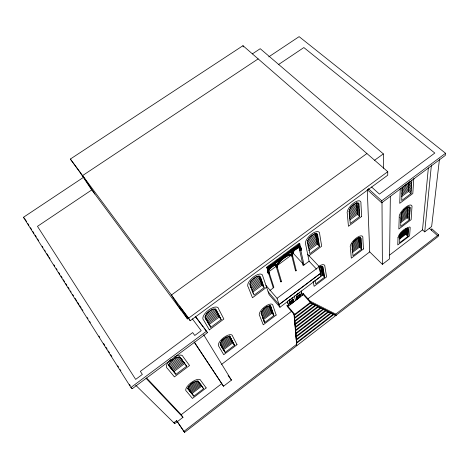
<?xml version="1.0" encoding="UTF-8"?>
<svg xmlns="http://www.w3.org/2000/svg" width="469" height="469" viewBox="0 0 469 469"><rect width="100%" height="100%" fill="white"/><g stroke="black" fill="none" stroke-linecap="round" stroke-linejoin="round"><path stroke-width="0.7" d="M187.5 318.932L90.294 187.84L80.058 172.451L70.344 159.055L242.983 45.686L387.752 171.683L387.728 175.201L190.238 320.726L179.439 306.198L187.5 318.932L188.561 318.152M390.349 196.511L389.534 258.859L382.393 264.34L369.724 251.894L367.28 190.004M399.582 239.067L405.726 234.377L406.043 228.444L408.276 230.49M400.725 222.582L407.115 217.739L407.702 206.964L410.058 209.063L409.408 219.814L400.678 226.433L401.089 214.738A6.15 2.286 -46 0 1 405.779 208.441A6.15 2.286 -46 0 1 410.182 207.873L410.058 209.063M401.593 196.622L408.546 191.422L409.038 182.324L411.536 184.475M407.924 236.411L408.423 228.872L407.502 228.555L402.924 231.428L400.11 234.664L399.535 242.819L407.924 236.411L405.726 234.377M402.173 187.237L401.704 200.515L410.991 193.556L411.864 180.02M389.686 255.013L422.505 229.88L428.349 167.984M422.505 229.88L424.709 231.868L431.421 165.018M439.494 158.973L431.638 226.556L424.709 231.868M431.562 230.308L431.744 228.749L438.515 234.781L438.304 236.329L184.587 432.359L176.608 420.658L173.847 422.774M276.03 264.709L276.118 266.855L276.663 267.471L277.378 266.943L277.548 264.762M276.663 267.471L276.874 266.122L276.581 265.331L275.825 264.944A5.329 2.363 -41.6 0 0 274.687 265.008M268.743 56.872L299.116 36.641L445.55 153.269L445.274 155.45L381.707 202.813L367.286 189.658M299.843 246.917L300.664 247.409L300.946 248.377L300.67 249.701L299.931 250.247L299.369 249.649L299.662 248.248A5.288 2.327 -42.7 0 0 299.415 247.421M299.931 250.247L300.224 248.846A5.294 2.322 -42.7 0 0 298.208 247.638M300.611 249.743L300.887 248.412L300.037 247.116L300.6 247.714M301.227 250.294L301.221 248.007L300.406 247.515A6.214 2.72 -42.7 0 0 292.052 253.688L291.753 254.731L290.123 254.913A11.303 4.942 -42.1 0 0 278.791 263.291L277.584 265.208A11.338 4.954 -42.1 0 1 291.771 254.702L292.111 253.67A6.138 2.691 -42.7 0 1 300.359 247.568L301.168 248.054L301.45 249.01L301.227 250.294L300.617 249.696M267.565 271.891L267.922 270.525A6.255 2.767 -41.6 0 1 270.097 267.412A6.214 2.755 -41.6 0 0 267.922 270.525M268.104 272.512L268.438 271.152A6.255 2.767 -41.6 0 1 276.927 264.874M285.662 255.933A11.297 4.954 -42.1 0 1 289.566 254.309L291.196 254.128L291.495 253.09A6.208 2.726 -42.7 0 1 293.741 249.948M291.917 253.77L292.169 252.861M291.712 255.388C291.706 256.731 293.395 254.989 291.953 255.159M277.906 264.07L278.774 262.675A10.424 4.567 -42.1 0 1 279.448 261.784M268.262 267.529L272.366 264.967A18.004 7.862 -41.8 0 1 279.436 259.193M272.161 266.38L272.911 265.589A18.015 7.85 -41.8 0 1 283.141 258.032L284.736 256.86A18.707 8.108 -42.3 0 1 294.995 249.285L299.339 245.48L299.187 244.789L268.039 267.781L268.25 268.444L272.161 266.38L271.615 265.765M280.491 258.542A18.004 7.862 -41.8 0 1 282.584 257.417L284.179 256.25A18.696 8.12 -42.3 0 1 290.229 251.161M273.433 264.944A6.255 2.767 -41.6 0 1 276.382 264.258L277.032 264.592A11.326 4.966 -42.1 0 1 282.573 258.067A11.297 4.954 -42.1 0 0 278.246 262.681L277.062 264.586L276.358 264.287A6.214 2.755 -41.6 0 0 273.427 264.967M291.29 250.464A18.696 8.12 -42.3 0 1 294.432 248.681L298.776 244.882L299.339 245.48M276.476 266.597C275.678 267.629 277.97 267.254 276.921 266.521M296.431 340.078L296.25 339.48L330.844 312.829L330.956 313.474L296.431 340.078L296.742 345.706L293.922 313.345L286.934 305.255L287.333 306.579L294.298 314.652L310.32 302.452L335.968 315.397L335.769 314.113L310.015 301.104L302.915 293.166L303.25 294.538L310.32 302.452L335.968 315.397L330.956 313.474M296.496 342.593L333.412 314.113M183.731 431.509L296.379 344.527M335.769 314.113L438.515 234.781M295.939 333.864L295.693 330.762L323.258 309.616L325.709 310.249L325.826 310.9L295.939 333.864L296.25 339.48M135.652 385.166L174.738 423.654L182.974 417.334L181.216 414.684L146.604 377.991M194.019 341.895L223.496 386.245L231.469 380.13L203.64 334.673M295.757 333.254L325.709 310.249M296.003 336.367L328.277 311.539L328.394 312.19L296.185 336.971M295.447 327.655L295.019 323.921L317.97 306.368L318.105 307.031L320.55 307.664L320.685 308.321L295.447 327.655L295.693 330.762M295.2 324.548L318.105 307.031M295.265 327.028L320.55 307.664M181.216 414.684L221.655 383.712M295.511 330.141L323.129 308.96L323.258 309.616M399.113 236.992L405.861 231.85L408.077 233.89M399.084 237.824L405.814 232.694L408.024 234.729M335.968 315.397L333.905 314.453L296.678 343.185L294.526 317.695L312.788 303.771L312.934 304.44L317.97 306.368M399.611 238.229L405.773 233.533L407.977 235.567M312.934 304.44L294.714 318.34L293.922 313.345M187.876 388.666L193.844 396.153L203.61 388.707L200.544 384.463L190.731 391.926M294.772 320.808L315.379 305.073M315.52 305.735L294.954 321.441L295.019 323.921M221.62 364.36L291.589 311.223M307.916 298.829L369.724 251.894M199.313 382.815L189.429 390.325L191.264 392.987M201.154 385.278L191.375 392.723L193.199 395.367M400.338 233.603L405.996 229.3L408.223 231.346M399.74 234.881L405.949 230.156L408.177 232.196M312.788 303.771L310.455 303.056L294.468 315.232L294.526 317.695M193.844 396.153L192.026 393.52L201.77 386.098L200.544 384.463M399.148 236.153L405.902 231.006L408.124 233.046M290.176 304.375L294.004 301.479L293.442 299.451L293.242 299.222L289.396 302.13L290.176 304.375L289.396 302.13M297.053 299.169L300.864 296.291L300.348 294.233L300.142 294.01L296.314 296.9L297.053 299.169L296.314 296.9M287.333 306.579L288.57 305.641L287.333 301.461M290.833 303.93L294.227 301.362M295.927 300.078L300.453 296.654M288.57 305.641L288.769 305.87L303.25 294.538M400.778 221.262L407.186 216.408L409.49 218.484M190.666 384.093L193.451 381.983M187.993 387.458L196.318 381.139M222.288 348.092L231.745 340.963L233.626 343.402M262.652 317.654L271.281 311.146L273.239 313.474M320.497 274.037L322.168 272.776L324.22 274.969M352.424 249.959L359.354 244.736L361.476 246.829M401.499 212.961L407.625 208.342L409.976 210.434M222.81 349.006L232.237 341.895L234.113 344.328M263.045 318.656L271.645 312.166L273.597 314.488M320.702 275.151L322.361 273.896L324.407 276.083M352.53 251.138L359.43 245.932L361.546 248.019M400.889 214.732L407.555 209.707L409.894 211.8M223.344 349.927L232.735 342.839L229.224 336.191L220.166 342.997M263.431 319.659L272.008 313.186L269.441 305.958L261.245 312.114M289.989 299.533L288.881 300.371L289.08 300.6L292.955 297.674M291.648 298.284L292.75 297.446M296.39 294.702L298.044 293.453M314.834 280.861L322.561 275.027L320.966 265.905M352.629 252.328L359.512 247.128L358.873 237.42L353.356 241.564M266.585 287.233L252.48 297.733L248.242 287.081A9.333 4.157 -40.7 0 1 253.717 276.798A9.333 4.157 -40.7 0 1 262.822 276.294L269.106 294.567L279.97 307.277L320.995 276.305L319.254 266.621L307.687 254.333M400.837 216.08L407.479 211.068L409.812 213.155M296.045 295.341L299.896 292.433L299.691 292.21M400.784 217.417L407.403 212.416L409.73 214.497M289.596 302.364L293.442 299.451M296.514 297.129L300.348 294.233M293.113 299.949L293.565 301.567L290.504 303.883L290.035 302.271L293.113 299.949L292.715 299.492M300.013 294.731L300.43 296.373L297.381 298.677L296.953 297.047L300.013 294.731L299.615 294.28M400.731 218.742L407.332 213.753L409.648 215.834M224.452 351.398L225.196 352.383L234.606 345.266L229.488 335.845M263.637 321.031L264.792 322.438L273.955 315.508L270.806 306.333L270.003 305.389M322.109 266.216L322.948 267.107L324.601 277.208L315.754 283.897L315.098 280.591M361.617 249.215L352.999 255.728L352.049 245.211A5.898 2.316 -44.4 0 1 356.352 239.26A5.898 2.316 -44.4 0 1 361.024 238.457L361.617 249.215L359.512 247.128M292.867 300.031L293.166 301.11L290.106 303.425L290.504 303.883M297.381 298.677L296.983 298.225L300.031 295.921L299.75 294.825M400.684 220.061L407.262 215.089L409.572 217.165M289.977 304.147L293.805 301.25L294.004 301.479M296.854 298.941L297.944 298.12M299.029 297.299L300.664 296.062L300.142 294.01M318.908 268.766L321.165 267.066L323.252 269.276M351.809 244.032L358.955 238.662L361.107 240.767M261.063 313.591L269.81 307.007L271.791 309.358M319.682 269.493L321.371 268.227L323.446 270.431M352.02 245.17L359.037 239.888L361.183 241.998M220.688 345.313L230.244 338.12L232.137 340.57M261.468 314.617L270.185 308.051L272.161 310.396M319.887 270.642L321.57 269.376L323.645 271.574M352.125 246.377L359.113 241.113L361.253 243.218M221.221 346.245L230.748 339.069L232.636 341.52M261.86 315.637L270.554 309.089L272.524 311.428M320.093 271.78L321.769 270.513L323.839 272.712M352.225 247.579L359.195 242.326L361.329 244.425M403.791 209.913L407.702 206.964M221.755 347.171L231.246 340.019L233.134 342.464M262.259 316.651L270.918 310.12L272.882 312.454M320.298 272.911L321.969 271.651L324.026 273.843M351.75 249.209L359.277 243.534L361.4 245.633M279.084 304.551L320.468 273.357M320.479 273.421L279.102 304.61L268.145 291.777M174.392 372.439L172.451 369.607L183.244 361.523L186.674 366.26L175.934 374.326L173.999 371.507L184.71 363.475M279.97 307.277L277.062 298.313L319.254 266.621M221.327 340.764L226.439 336.924M263.537 309.053L267.406 306.146M269.874 290.487L273.327 287.907L268.62 273.427L267.846 272.87L267.594 271.873M292.955 251.46L293.459 253.536L304.041 264.979L309.094 261.204L305.688 244.572A9.163 3.992 -43.6 0 1 311.703 234.013A9.163 3.992 -43.6 0 1 319.706 234.201L321.675 246.207L308.661 255.898M401.769 192.155L408.792 186.908L411.26 189.054M401.71 193.65L408.71 188.421L411.172 190.561M181.767 359.547L170.886 367.684L172.844 370.533M401.652 195.133L408.628 189.916L411.084 192.056M210.892 327.262L221.198 319.594L216.016 309.558A6.765 3.019 -38.4 0 0 209.297 311.146A6.765 3.019 -38.4 0 0 205.223 317.542L210.892 327.262L209.309 325.181M264.135 287.644L254.122 295.095L249.913 284.495A6.619 2.949 -40.7 0 1 254.18 278.011A6.619 2.949 -40.7 0 1 260.383 276.751L264.135 287.644L262.042 285.199L258.994 276.616L249.883 283.352M319.483 246.454L309.851 253.623L307.459 241.94A6.496 2.832 -43.6 0 1 311.961 235.344A6.496 2.832 -43.6 0 1 317.525 234.494L319.483 246.454L317.279 244.167L315.397 233.369L308.995 238.1M359.641 216.567L350.279 223.537L349.159 211.097A6.443 2.732 -45.5 0 1 353.831 204.431A6.443 2.732 -45.5 0 1 358.937 203.868L359.641 216.567L357.36 214.397L356.61 202.93L350.39 207.527M83.816 177.124L23.45 217.288L130.915 387.488L206.559 331.178L195.596 316.598M381.707 202.813L381.696 200.808L445.55 153.269M209.262 329.918L223.86 319.049L218.654 308.977A9.538 4.256 -38.4 0 0 208.67 310.038A9.538 4.256 -38.4 0 0 203.634 320.087L209.338 329.859M402.361 187.295L409.038 182.324M130.915 387.488L132.211 388.725L207.445 332.662L206.559 331.178M170.599 361.593L176.42 357.255M401.745 189.236L408.956 183.86L411.448 186.011M170.47 367.626L168.5 364.753L179.51 356.534M401.827 190.649L408.874 185.39L411.354 187.536M207.028 321.382L217.428 313.673L219.445 316.264M251.214 288.634L260.752 281.564L262.863 284.026M308.01 246.536L316.587 240.175L318.809 242.479M349.305 215.922L357.085 210.159L359.389 212.346M207.661 322.479L218.021 314.793L220.031 317.378M251.677 289.83L261.18 282.778L263.285 285.234M308.274 247.849L316.815 241.512L319.037 243.804M349.528 217.247L357.173 211.578L359.471 213.758M208.283 323.569L218.607 315.907L220.618 318.486M252.14 291.014L261.614 283.985L263.707 286.436M309.1 248.734L317.05 242.836L319.26 245.129M349.645 218.636L357.267 212.979L359.559 215.16M208.91 324.665L219.199 317.021L215.025 309.118L205.047 316.487M252.639 292.181L262.042 285.199M308.795 250.469L317.279 244.167M349.763 220.037L357.36 214.397M206.167 314.042L213.231 308.825M250.546 281.265L257.405 276.2M307.523 240.749L315.637 234.752L317.894 237.068M349.382 209.813L356.704 204.396L359.037 206.595M267.518 270.021L268.057 270.642L268.784 270.103L268.332 268.702L272.26 266.627A17.494 7.621 -41.8 0 1 284.05 257.915A18.185 7.885 -42.3 0 1 295.904 249.168L299.398 245.75L299.961 248.441M268.344 271.528L266.621 267.277L299.24 243.212L299.802 243.816L300.436 246.706L299.726 247.227L299.163 246.635M205.111 318.046L215.629 310.267L217.663 312.876M249.795 285L259.439 277.865L261.567 280.345M307.213 242.532L315.877 236.124L318.123 238.434M348.942 211.666L356.798 205.856L359.125 208.048M268.315 272.143L293.459 253.536M299.369 249.649L300.107 249.103M205.756 319.166L216.232 311.41L218.261 314.013M250.27 286.219L259.879 279.108L262.001 281.582M307.476 243.874L316.112 237.484L318.351 239.788M349.065 213.096L356.891 207.298L359.213 209.491M267.981 271.68L269.376 272.87L268.62 273.427L267.817 272.894M292.052 256.08L291.384 255.101L292.052 256.08L292.756 255.558L291.29 254.028M206.395 320.28L216.836 312.547L218.859 315.145M250.745 287.433L260.318 280.339L262.435 282.807M307.746 245.211L316.352 238.832L318.58 241.136M349.182 214.515L356.991 208.734L359.301 210.921M269.194 274.025L268.356 273.509L268.461 271.146A6.22 2.75 -41.6 0 1 276.909 264.897L277.607 265.202L277.079 264.563M268.08 266.726L270.425 264.991M276.886 260.225L278.064 259.357M283.938 255.025L285.111 254.157M290.985 249.825L293.336 248.089M268.057 270.642L267.172 267.899L299.802 243.816M190.238 320.726L188.626 318.164L387.752 171.683M374.602 160.24L383.337 153.879L260.213 48.7L252.392 53.876M366.905 153.539L171.419 295.019L181.362 310.648M91.807 189.886L37.473 226.351L135.664 379.386L142.347 374.42L140.36 371.372L192.659 332.591L194.776 335.47L201.207 330.692L192.36 318.85M278.346 64.681L303.853 47.557L434.816 153.052L379.433 194.113L371.554 186.984M258.155 58.889L82.614 175.558L94.861 194.008M268.473 272.518L269.165 272.647L273.849 287.151L273.609 287.685L273.099 287.579M268.907 267.488L271.715 266.011M283.587 257.276A11.326 4.966 -42.1 0 1 291.22 254.098L291.554 253.072A6.132 2.691 -42.7 0 1 293.77 249.971M299.926 249.32L299.562 249.772L302.98 265.044C304.082 266.128 303.66 263.642 302.98 265.044M281.171 281.207L281.453 281.822L280.714 281.769M291.941 255.705L290.821 254.925L289.215 254.954A10.424 4.567 -42.1 0 0 287.479 255.517M320.685 308.321L323.129 308.96M325.826 310.9L328.277 311.539M328.394 312.19L330.844 312.829M290.897 254.561L290.264 254.321L290.821 254.925M268.461 273.163L269.013 273.134L269.165 272.647M269.376 272.87L268.526 272.301A5.329 2.363 -41.6 0 1 268.59 270.291M291.442 254.327L292.205 254.954M296.191 270.343C294.573 269.874 296.326 271.909 296.191 270.343L292.48 255.253M409.625 181.204L411.63 182.928M292.756 255.558L291.999 254.931L291.847 254.04M408.546 191.422L410.991 193.556M408.763 206.612L410.182 207.873M437.782 235.866L429.334 228.321L429.493 228.573M407.115 217.739L409.408 219.814M368.282 188.597L381.696 200.808M407.526 228.051L408.423 228.872M406.981 228.403L408.323 229.628M357.999 202.989L358.937 203.868M356.61 202.93L358.949 205.135M360.163 237.613L361.024 238.457M358.873 237.42L361.03 239.536M176.608 420.658L184.587 432.359M188.62 389.739L187.999 389.106A6.443 2.468 -37.1 0 1 191.733 383.484A6.443 2.468 -37.1 0 1 198.205 381.356L203.61 388.707M316.165 233.099L317.525 234.494M315.397 233.369L317.66 235.69M175.934 374.326L168.922 365.867A7.064 2.966 -36.5 0 1 172.914 359.565A7.064 2.966 -36.5 0 1 180.184 357.46L186.674 366.26M146.064 378.348L182.974 417.334M321.382 266.345L323.053 268.116M300.436 246.706L299.879 246.108L300.647 247.661M322.561 275.027L324.601 277.208M309.094 261.204L316.511 269.13M295.294 248.283L295.857 248.887M291.22 254.098L291.829 254.679M291.173 254.134L291.753 254.731M283.428 257.035L283.98 257.645M276.997 264.61L277.607 265.202M275.86 264.627L276.411 265.243M276.833 266.328L277.378 266.943M276.182 266.298L276.733 266.914M300.031 295.921L300.43 296.373M296.555 296.59L296.953 297.047M266.621 267.277L267.172 267.899M293.166 301.11L293.565 301.567M23.45 217.288L24.968 219.023M290.035 302.271L289.637 301.813L289.948 302.892M258.976 275.854L260.688 277.847M258.994 276.616L261.127 279.096M265.946 285.387L277.062 298.313M269.464 305.372L271.053 307.254M269.441 305.958L271.422 308.309M250.493 286.922L251.331 287.925M272.008 313.186L273.955 315.508M251.906 290.546L252.738 291.542M252.832 292.914L253.665 293.911M262.452 317.49L263.238 318.433M262.851 318.498L263.625 319.442M263.238 319.5L264.018 320.444M263.631 320.497L264.405 321.435M192.026 393.52L188.104 388.695L198.059 381.145L199.929 383.642L190.08 391.128L192.56 394.576M168.5 364.753L173.999 371.507M215.23 309.001L216.455 310.578M215.025 309.118L217.059 311.733M219.199 317.021L221.198 319.594M229.476 336.209L230.619 337.692M229.224 336.191L231.129 338.659M231.633 339.62L229.734 337.158L220.143 344.369L222.025 346.861M232.735 342.839L234.606 345.266M205.023 317.378L205.832 318.439M205.674 318.51L206.477 319.565M205.51 318.574L207.122 320.69M206.155 319.694L207.761 321.804M207.591 321.857L208.394 322.906M207.427 321.91L209.022 324.009M208.054 323.006L209.649 325.093M209.473 325.134L210.27 326.178M220.19 343.97L225.196 352.383M220.354 344.422L221.485 345.917M221.063 345.805L222.564 347.793M221.597 346.738L223.092 348.719M222.505 348.162L223.625 349.639M223.033 349.077L224.147 350.56M223.555 349.991L224.669 351.469M195.21 316.393L203.077 326.852M203.951 328.013L207.445 332.662M183.244 361.523L183.977 362.496L173.219 370.557L175.16 373.383M70.344 159.055L188.626 318.164M228.081 375.552L231.469 380.13M201.781 386.268L198.686 381.977L188.767 389.516L190.607 392.184M197.801 380.828L199.929 383.789M184.487 363.346L181.022 358.551L170.095 366.717L172.059 369.572M179.908 357.102L182.259 360.374M220.946 344.973L220.43 344.228A6.197 2.527 -38.6 0 1 224.241 338.524A6.197 2.527 -38.6 0 1 230.256 336.836M187.805 388.414L189.951 391.375M173.618 371.489L171.672 368.652L182.511 360.538L180.272 357.548L169.303 365.738L171.267 368.599M168.482 364.911L169.667 366.641M194.524 342.364L223.496 386.245M173.993 422.516L174.738 423.654M25.361 219.644L26.534 221.503M27.712 223.361L28.885 225.22M30.45 227.694L31.622 229.552M32.795 231.41L33.973 233.269M35.146 235.127L36.318 236.986M37.497 238.844L38.669 240.703M42.192 246.278L42.972 247.515M44.537 249.989L45.323 251.232M46.888 253.706L48.454 256.185M49.233 257.422L50.019 258.659M53.935 264.856L54.715 266.093M56.28 268.573L57.066 269.81M58.631 272.29L59.803 274.148M60.976 276.001L62.148 277.859M63.327 279.717L64.499 281.576M65.672 283.434L66.85 285.293M68.023 287.151L69.195 289.01M70.368 290.868L71.153 292.105M72.718 294.585L73.504 295.822M75.069 298.302L76.635 300.776M77.414 302.018L78.98 304.492M79.765 305.729L81.33 308.209M82.11 309.446L82.896 310.689M87.199 317.501L87.984 318.738M89.55 321.212L90.329 322.455M98.941 336.08L99.727 337.317M103.637 343.513L104.81 345.372M105.988 347.23L107.161 349.083M108.333 350.941L109.512 352.799M110.684 354.658L111.857 356.516M117.725 365.808L118.51 367.045M120.076 369.525L120.861 370.762M129.467 384.387L130.253 385.624M131.426 387.482L132.211 388.725M264.792 322.438L261.245 313.521A6.068 2.474 -40.4 0 1 265.214 307.734A6.068 2.474 -40.4 0 1 270.806 306.333M300.389 249.526L300.16 250.036L299.562 249.772M276.388 267.166L280.773 281.851M277.109 266.632L281.453 281.341M287.327 300.998L288.769 305.87M293.242 299.222L293.617 300.576M294.239 295.781L295.576 300.723M296.695 297.135L296.983 298.225M291.771 255.781L295.511 270.853M301.18 290.839L302.347 295.593M301.309 291.976L302.147 295.37M242.983 45.686L243.288 46.935M310.015 301.104L310.455 303.056M300.67 249.701L304.041 264.979M313.11 281.347L314.124 286.307L326.594 276.874L324.929 266.726A8.395 3.371 -42.8 0 0 318.662 266.345M382.001 202.086L382.393 264.34M383.337 153.879L383.378 168.33M298.583 246.958A6.208 2.726 -42.7 0 0 297.024 247.526A6.132 2.691 -42.7 0 1 299.797 246.975M283.499 257.305A18.174 7.897 -42.3 0 1 285.304 255.476M319.26 267.26A5.956 2.386 -42.8 0 1 322.948 267.107M171.009 359.489A9.966 4.186 -36.5 0 0 167.374 368.376L174.427 376.877L189.552 365.503L183.045 356.675A9.966 4.186 -36.5 0 0 174.591 356.985M413.857 178.378A9.298 3.641 -47 0 1 413.687 179.926L412.814 193.521L399.729 203.335L400.198 189.986A9.298 3.641 -47 0 1 400.18 188.561M398.017 237.496L397.765 244.924L409.607 235.872L410.199 227.436L409.795 226.978C404.765 228.063 399.354 232.483 398.017 237.496M399.236 217.253L398.826 229.024L411.131 219.68L411.905 207.691A8.677 3.224 -46 0 0 405.837 207.116A8.677 3.224 -46 0 0 399.236 217.253M206.178 387.927L192.419 398.433L186.539 391.339A9.087 3.482 -37.1 0 1 191.088 382.681A9.087 3.482 -37.1 0 1 200.75 380.552L206.178 387.927M236.997 344.668L223.731 354.705L218.941 346.503A8.735 3.564 -38.6 0 1 223.713 337.592A8.735 3.564 -38.6 0 1 232.624 336.203L236.997 344.668M276.171 315.027L263.256 324.8L259.691 315.83A8.559 3.488 -40.4 0 1 264.827 306.72A8.559 3.488 -40.4 0 1 272.999 305.811L276.171 315.027M363.457 248.98L351.304 258.173L350.361 247.591A8.325 3.265 -44.4 0 1 356.252 238.07A8.325 3.265 -44.4 0 1 362.854 238.182L363.457 248.98M361.646 216.444L348.444 226.275L347.324 213.764A9.093 3.852 -45.5 0 1 353.714 203.018A9.093 3.852 -45.5 0 1 360.937 203.693L361.646 216.444"/></g></svg>
